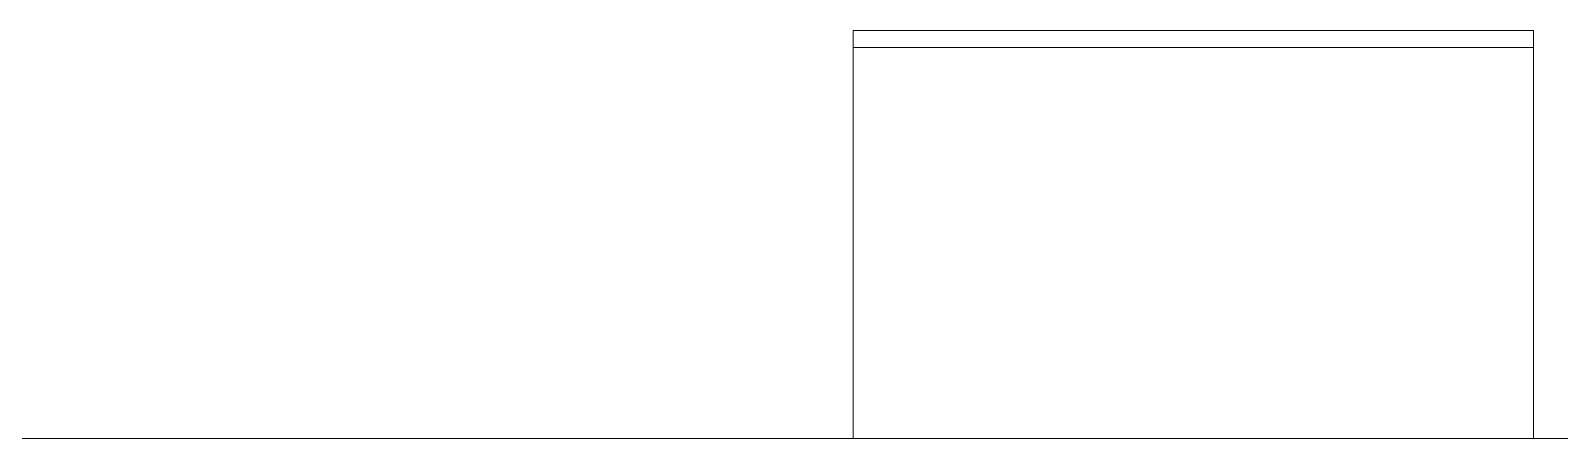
# Model space of a CAD drawing. Header units: metres. Extents: x -18745 to 220762, y -1579758 to -1356048.
# Drawn here: x 111603 to 113850, y -1447773 to -1447173 of the extents above; entities that cross this region are included whole.
import ezdxf

# ---------------------------------------------------------------- set-up
doc = ezdxf.new("R2010")
doc.units = ezdxf.units.M
doc.layers.get('0').update_dxf_attribs({"lineweight": 0})
for name, color, linetype, lineweight in [('A-100 - Copy$0$Medical Equipment and Furniture', 8, 'Continuous', 0), ('A-100 - Copy$0$Medical Equipment and Furniture1', 8, 'Continuous', 5), ('A-100 - Copy$0$Walls', 8, 'Continuous', 0)]:
    doc.layers.add(name, color=color, linetype=linetype, lineweight=lineweight)

# ---------------------------------------------------------------- blocks, each defined once
blk = doc.blocks.new('A-100 - Copy$0$CUPBOARD - GLASS TOP - LOCKABLE - 200x100x60')
at = {"layer": 'A-100 - Copy$0$Medical Equipment and Furniture1'}
blk.add_line((283.1819, -205.0074, 0), (284.1819, -205.0074, 0), dxfattribs=at)
at = {"layer": 'A-100 - Copy$0$Medical Equipment and Furniture1', "elevation": 0}
blk.add_lwpolyline([(284.1819, -204.4324), (283.1819, -204.4324), (283.1819, -205.0324), (284.1819, -205.0324)], close=True, dxfattribs=at)
blk = doc.blocks.new('A-100 - Copy')
at = {"layer": 'A-100 - Copy$0$Walls'}
blk.add_line((114750.3, -1447772.7, 2.4), (109430.3, -1447772.7, 2.4), dxfattribs=at)
at = {"layer": 'A-100 - Copy$0$Medical Equipment and Furniture', "xscale": 1000, "yscale": 1000, "zscale": 1000, "rotation": 180}
blk.add_blockref('A-100 - Copy$0$CUPBOARD - GLASS TOP - LOCKABLE - 200x100x60', (396994, -1652205.1, 2.4), dxfattribs=at)

msp = doc.modelspace()

# ---------------------------------------------------------------- block references
msp.add_blockref('A-100 - Copy', (0, 0))

doc.saveas('drawing.dxf')
